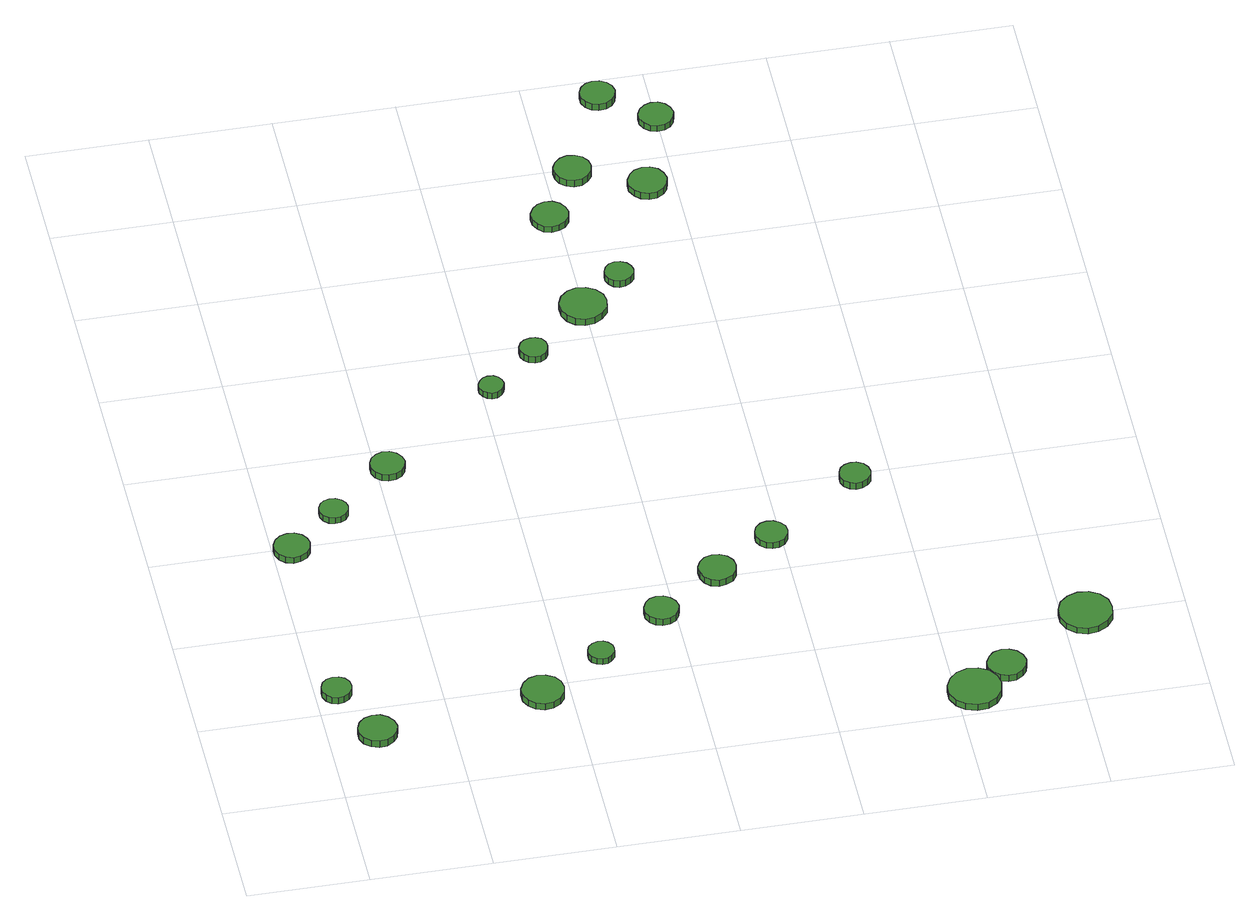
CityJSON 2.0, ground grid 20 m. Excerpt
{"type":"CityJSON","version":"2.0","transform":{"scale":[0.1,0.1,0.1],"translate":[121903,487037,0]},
"CityObjects":{
"tree1":{"type":"SolitaryVegetationObject","attributes":{"function":"something"},"geometry":[{"type":"MultiSurface","lod":"1","boundaries":[[[0,1,2,3,4,5,6,7,8,9,10,11,12,13,14]],[[15,16,17,18,19,20,21,22,23,24,25,26,27,28,29]],[[0,29,28,1]],[[1,28,27,2]],[[2,27,26,3]],[[3,26,25,4]],[[4,25,24,5]],[[5,24,23,6]],[[6,23,22,7]],[[7,22,21,8]],[[8,21,20,9]],[[9,20,19,10]],[[10,19,18,11]],[[11,18,17,12]],[[12,17,16,13]],[[13,16,15,14]],[[14,15,29,0]]]}]},
"tree2":{"type":"SolitaryVegetationObject","attributes":{"function":"something"},"geometry":[{"type":"MultiSurface","lod":"1","boundaries":[[[30,31,32,33,34,35,36,37,38,39,40,41,42,43,44]],[[45,46,47,48,49,50,51,52,53,54,55,56,57,58,59]],[[30,59,58,31]],[[31,58,57,32]],[[32,57,56,33]],[[33,56,55,34]],[[34,55,54,35]],[[35,54,53,36]],[[36,53,52,37]],[[37,52,51,38]],[[38,51,50,39]],[[39,50,49,40]],[[40,49,48,41]],[[41,48,47,42]],[[42,47,46,43]],[[43,46,45,44]],[[44,45,59,30]]]}]},
"tree3":{"type":"SolitaryVegetationObject","attributes":{"function":"something"},"geometry":[{"type":"MultiSurface","lod":"1","boundaries":[[[60,61,62,63,64,65,66,67,68,69,70,71,72,73,74]],[[75,76,77,78,79,80,81,82,83,84,85,86,87,88,89]],[[60,89,88,61]],[[61,88,87,62]],[[62,87,86,63]],[[63,86,85,64]],[[64,85,84,65]],[[65,84,83,66]],[[66,83,82,67]],[[67,82,81,68]],[[68,81,80,69]],[[69,80,79,70]],[[70,79,78,71]],[[71,78,77,72]],[[72,77,76,73]],[[73,76,75,74]],[[74,75,89,60]]]}]},
"tree4":{"type":"SolitaryVegetationObject","attributes":{"function":"something"},"geometry":[{"type":"MultiSurface","lod":"1","boundaries":[[[90,91,92,93,94,95,96,97,98,99,100,101,102,103,104]],[[105,106,107,108,109,110,111,112,113,114,115,116,117,118,119]],[[90,119,118,91]],[[91,118,117,92]],[[92,117,116,93]],[[93,116,115,94]],[[94,115,114,95]],[[95,114,113,96]],[[96,113,112,97]],[[97,112,111,98]],[[98,111,110,99]],[[99,110,109,100]],[[100,109,108,101]],[[101,108,107,102]],[[102,107,106,103]],[[103,106,105,104]],[[104,105,119,90]]]}]},
"tree5":{"type":"SolitaryVegetationObject","attributes":{"function":"something"},"geometry":[{"type":"MultiSurface","lod":"1","boundaries":[[[120,121,122,123,124,125,126,127,128,129,130,131,132,133,134]],[[135,136,137,138,139,140,141,142,143,144,145,146,147,148,149]],[[120,149,148,121]],[[121,148,147,122]],[[122,147,146,123]],[[123,146,145,124]],[[124,145,144,125]],[[125,144,143,126]],[[126,143,142,127]],[[127,142,141,128]],[[128,141,140,129]],[[129,140,139,130]],[[130,139,138,131]],[[131,138,137,132]],[[132,137,136,133]],[[133,136,135,134]],[[134,135,149,120]]]}]},
"tree6":{"type":"SolitaryVegetationObject","attributes":{"function":"something"},"geometry":[{"type":"MultiSurface","lod":"1","boundaries":[[[150,151,152,153,154,155,156,157,158,159,160,161,162,163,164]],[[165,166,167,168,169,170,171,172,173,174,175,176,177,178,179]],[[150,179,178,151]],[[151,178,177,152]],[[152,177,176,153]],[[153,176,175,154]],[[154,175,174,155]],[[155,174,173,156]],[[156,173,172,157]],[[157,172,171,158]],[[158,171,170,159]],[[159,170,169,160]],[[160,169,168,161]],[[161,168,167,162]],[[162,167,166,163]],[[163,166,165,164]],[[164,165,179,150]]]}]},
"tree7":{"type":"SolitaryVegetationObject","attributes":{"function":"something"},"geometry":[{"type":"MultiSurface","lod":"1","boundaries":[[[180,181,182,183,184,185,186,187,188,189,190,191,192,193,194]],[[195,196,197,198,199,200,201,202,203,204,205,206,207,208,209]],[[180,209,208,181]],[[181,208,207,182]],[[182,207,206,183]],[[183,206,205,184]],[[184,205,204,185]],[[185,204,203,186]],[[186,203,202,187]],[[187,202,201,188]],[[188,201,200,189]],[[189,200,199,190]],[[190,199,198,191]],[[191,198,197,192]],[[192,197,196,193]],[[193,196,195,194]],[[194,195,209,180]]]}]},
"tree8":{"type":"SolitaryVegetationObject","attributes":{"function":"something"},"geometry":[{"type":"MultiSurface","lod":"1","boundaries":[[[210,211,212,213,214,215,216,217,218,219,220,221,222,223,224]],[[225,226,227,228,229,230,231,232,233,234,235,236,237,238,239]],[[210,239,238,211]],[[211,238,237,212]],[[212,237,236,213]],[[213,236,235,214]],[[214,235,234,215]],[[215,234,233,216]],[[216,233,232,217]],[[217,232,231,218]],[[218,231,230,219]],[[219,230,229,220]],[[220,229,228,221]],[[221,228,227,222]],[[222,227,226,223]],[[223,226,225,224]],[[224,225,239,210]]]}]},
"tree9":{"type":"SolitaryVegetationObject","attributes":{"function":"something"},"geometry":[{"type":"MultiSurface","lod":"1","boundaries":[[[240,241,242,243,244,245,246,247,248,249,250,251,252,253,254]],[[255,256,257,258,259,260,261,262,263,264,265,266,267,268,269]],[[240,269,268,241]],[[241,268,267,242]],[[242,267,266,243]],[[243,266,265,244]],[[244,265,264,245]],[[245,264,263,246]],[[246,263,262,247]],[[247,262,261,248]],[[248,261,260,249]],[[249,260,259,250]],[[250,259,258,251]],[[251,258,257,252]],[[252,257,256,253]],[[253,256,255,254]],[[254,255,269,240]]]}]},
"tree10":{"type":"SolitaryVegetationObject","attributes":{"function":"something"},"geometry":[{"type":"MultiSurface","lod":"1","boundaries":[[[270,271,272,273,274,275,276,277,278,279,280,281,282,283,284]],[[285,286,287,288,289,290,291,292,293,294,295,296,297,298,299]],[[270,299,298,271]],[[271,298,297,272]],[[272,297,296,273]],[[273,296,295,274]],[[274,295,294,275]],[[275,294,293,276]],[[276,293,292,277]],[[277,292,291,278]],[[278,291,290,279]],[[279,290,289,280]],[[280,289,288,281]],[[281,288,287,282]],[[282,287,286,283]],[[283,286,285,284]],[[284,285,299,270]]]}]},
"tree11":{"type":"SolitaryVegetationObject","attributes":{"function":"something"},"geometry":[{"type":"MultiSurface","lod":"1","boundaries":[[[300,301,302,303,304,305,306,307,308,309,310,311,312,313,314]],[[315,316,317,318,319,320,321,322,323,324,325,326,327,328,329]],[[300,329,328,301]],[[301,328,327,302]],[[302,327,326,303]],[[303,326,325,304]],[[304,325,324,305]],[[305,324,323,306]],[[306,323,322,307]],[[307,322,321,308]],[[308,321,320,309]],[[309,320,319,310]],[[310,319,318,311]],[[311,318,317,312]],[[312,317,316,313]],[[313,316,315,314]],[[314,315,329,300]]]}]},
"tree12":{"type":"SolitaryVegetationObject","attributes":{"function":"something"},"geometry":[{"type":"MultiSurface","lod":"1","boundaries":[[[330,331,332,333,334,335,336,337,338,339,340,341,342,343,344]],[[345,346,347,348,349,350,351,352,353,354,355,356,357,358,359]],[[330,359,358,331]],[[331,358,357,332]],[[332,357,356,333]],[[333,356,355,334]],[[334,355,354,335]],[[335,354,353,336]],[[336,353,352,337]],[[337,352,351,338]],[[338,351,350,339]],[[339,350,349,340]],[[340,349,348,341]],[[341,348,347,342]],[[342,347,346,343]],[[343,346,345,344]],[[344,345,359,330]]]}]},
"tree13":{"type":"SolitaryVegetationObject","attributes":{"function":"something"},"geometry":[{"type":"MultiSurface","lod":"1","boundaries":[[[360,361,362,363,364,365,366,367,368,369,370,371,372,373,374]],[[375,376,377,378,379,380,381,382,383,384,385,386,387,388,389]],[[360,389,388,361]],[[361,388,387,362]],[[362,387,386,363]],[[363,386,385,364]],[[364,385,384,365]],[[365,384,383,366]],[[366,383,382,367]],[[367,382,381,368]],[[368,381,380,369]],[[369,380,379,370]],[[370,379,378,371]],[[371,378,377,372]],[[372,377,376,373]],[[373,376,375,374]],[[374,375,389,360]]]}]},
"tree14":{"type":"SolitaryVegetationObject","attributes":{"function":"something"},"geometry":[{"type":"MultiSurface","lod":"1","boundaries":[[[390,391,392,393,394,395,396,397,398,399,400,401,402,403,404]],[[405,406,407,408,409,410,411,412,413,414,415,416,417,418,419]],[[390,419,418,391]],[[391,418,417,392]],[[392,417,416,393]],[[393,416,415,394]],[[394,415,414,395]],[[395,414,413,396]],[[396,413,412,397]],[[397,412,411,398]],[[398,411,410,399]],[[399,410,409,400]],[[400,409,408,401]],[[401,408,407,402]],[[402,407,406,403]],[[403,406,405,404]],[[404,405,419,390]]]}]},
"tree15":{"type":"SolitaryVegetationObject","attributes":{"function":"something"},"geometry":[{"type":"MultiSurface","lod":"1","boundaries":[[[420,421,422,423,424,425,426,427,428,429,430,431,432,433,434]],[[435,436,437,438,439,440,441,442,443,444,445,446,447,448,449]],[[420,449,448,421]],[[421,448,447,422]],[[422,447,446,423]],[[423,446,445,424]],[[424,445,444,425]],[[425,444,443,426]],[[426,443,442,427]],[[427,442,441,428]],[[428,441,440,429]],[[429,440,439,430]],[[430,439,438,431]],[[431,438,437,432]],[[432,437,436,433]],[[433,436,435,434]],[[434,435,449,420]]]}]},
"tree16":{"type":"SolitaryVegetationObject","attributes":{"function":"something"},"geometry":[{"type":"MultiSurface","lod":"1","boundaries":[[[450,451,452,453,454,455,456,457,458,459,460,461,462,463,464]],[[465,466,467,468,469,470,471,472,473,474,475,476,477,478,479]],[[450,479,478,451]],[[451,478,477,452]],[[452,477,476,453]],[[453,476,475,454]],[[454,475,474,455]],[[455,474,473,456]],[[456,473,472,457]],[[457,472,471,458]],[[458,471,470,459]],[[459,470,469,460]],[[460,469,468,461]],[[461,468,467,462]],[[462,467,466,463]],[[463,466,465,464]],[[464,465,479,450]]]}]},
"tree17":{"type":"SolitaryVegetationObject","attributes":{"function":"something"},"geometry":[{"type":"MultiSurface","lod":"1","boundaries":[[[480,481,482,483,484,485,486,487,488,489,490,491,492,493,494]],[[495,496,497,498,499,500,501,502,503,504,505,506,507,508,509]],[[480,509,508,481]],[[481,508,507,482]],[[482,507,506,483]],[[483,506,505,484]],[[484,505,504,485]],[[485,504,503,486]],[[486,503,502,487]],[[487,502,501,488]],[[488,501,500,489]],[[489,500,499,490]],[[490,499,498,491]],[[491,498,497,492]],[[492,497,496,493]],[[493,496,495,494]],[[494,495,509,480]]]}]},
"tree18":{"type":"SolitaryVegetationObject","attributes":{"function":"something"},"geometry":[{"type":"MultiSurface","lod":"1","boundaries":[[[510,511,512,513,514,515,516,517,518,519,520,521,522,523,524]],[[525,526,527,528,529,530,531,532,533,534,535,536,537,538,539]],[[510,539,538,511]],[[511,538,537,512]],[[512,537,536,513]],[[513,536,535,514]],[[514,535,534,515]],[[515,534,533,516]],[[516,533,532,517]],[[517,532,531,518]],[[518,531,530,519]],[[519,530,529,520]],[[520,529,528,521]],[[521,528,527,522]],[[522,527,526,523]],[[523,526,525,524]],[[524,525,539,510]]]}]},
"tree19":{"type":"SolitaryVegetationObject","attributes":{"function":"something"},"geometry":[{"type":"MultiSurface","lod":"1","boundaries":[[[540,541,542,543,544,545,546,547,548,549,550,551,552,553,554]],[[555,556,557,558,559,560,561,562,563,564,565,566,567,568,569]],[[540,569,568,541]],[[541,568,567,542]],[[542,567,566,543]],[[543,566,565,544]],[[544,565,564,545]],[[545,564,563,546]],[[546,563,562,547]],[[547,562,561,548]],[[548,561,560,549]],[[549,560,559,550]],[[550,559,558,551]],[[551,558,557,552]],[[552,557,556,553]],[[553,556,555,554]],[[554,555,569,540]]]}]},
"tree20":{"type":"SolitaryVegetationObject","attributes":{"function":"something"},"geometry":[{"type":"MultiSurface","lod":"1","boundaries":[[[570,571,572,573,574,575,576,577,578,579,580,581,582,583,584]],[[585,586,587,588,589,590,591,592,593,594,595,596,597,598,599]],[[570,599,598,571]],[[571,598,597,572]],[[572,597,596,573]],[[573,596,595,574]],[[574,595,594,575]],[[575,594,593,576]],[[576,593,592,577]],[[577,592,591,578]],[[578,591,590,579]],[[579,590,589,580]],[[580,589,588,581]],[[581,588,587,582]],[[582,587,586,583]],[[583,586,585,584]],[[584,585,599,570]]]}]},
"tree21":{"type":"SolitaryVegetationObject","attributes":{"function":"something"},"geometry":[{"type":"MultiSurface","lod":"1","boundaries":[[[600,601,602,603,604,605,606,607,608,609,610,611,612,613,614]],[[615,616,617,618,619,620,621,622,623,624,625,626,627,628,629]],[[600,629,628,601]],[[601,628,627,602]],[[602,627,626,603]],[[603,626,625,604]],[[604,625,624,605]],[[605,624,623,606]],[[606,623,622,607]],[[607,622,621,608]],[[608,621,620,609]],[[609,620,619,610]],[[610,619,618,611]],[[611,618,617,612]],[[612,617,616,613]],[[613,616,615,614]],[[614,615,629,600]]]}]},
"tree22":{"type":"SolitaryVegetationObject","attributes":{"function":"something"},"geometry":[{"type":"MultiSurface","lod":"1","boundaries":[[[630,631,632,633,634,635,636,637,638,639,640,641,642,643,644]],[[645,646,647,648,649,650,651,652,653,654,655,656,657,658,659]],[[630,659,658,631]],[[631,658,657,632]],[[632,657,656,633]],[[633,656,655,634]],[[634,655,654,635]],[[635,654,653,636]],[[636,653,652,637]],[[637,652,651,638]],[[638,651,650,639]],[[639,650,649,640]],[[640,649,648,641]],[[641,648,647,642]],[[642,647,646,643]],[[643,646,645,644]],[[644,645,659,630]]]}]},
"tree23":{"type":"SolitaryVegetationObject","attributes":{"function":"something"},"geometry":[{"type":"MultiSurface","lod":"1","boundaries":[[[660,661,662,663,664,665,666,667,668,669,670,671,672,673,674]],[[675,676,677,678,679,680,681,682,683,684,685,686,687,688,689]],[[660,689,688,661]],[[661,688,687,662]],[[662,687,686,663]],[[663,686,685,664]],[[664,685,684,665]],[[665,684,683,666]],[[666,683,682,667]],[[667,682,681,668]],[[668,681,680,669]],[[669,680,679,670]],[[670,679,678,671]],[[671,678,677,672]],[[672,677,676,673]],[[673,676,675,674]],[[674,675,689,660]]]}]}
},
"vertices":[
[58,240,20],[56,250,20],[50,259,20],[41,264,20],[31,265,20],[21,262,20],[13,255,20],[9,245,20],[9,235,20],[13,225,20],[21,218,20],[31,215,20],[41,216,20],[50,222,20],[56,230,20],[56,230,7],[50,222,7],[41,216,7],[31,215,7],[21,218,7],[13,225,7],[9,235,7],[9,245,7],[13,255,7],[21,262,7],[31,265,7],[41,264,7],[50,259,7],[56,250,7],[58,240,7],
[111,136,16],[108,149,16],[100,160,16],[89,167,16],[76,168,16],[63,164,16],[53,155,16],[48,143,16],[48,130,16],[53,118,16],[63,109,16],[76,105,16],[89,106,16],[100,113,16],[108,123,16],[108,123,3],[100,113,3],[89,106,3],[76,105,3],[63,109,3],[53,118,3],[48,130,3],[48,143,3],[53,155,3],[63,164,3],[76,168,3],[89,167,3],[100,160,3],[108,149,3],[111,136,3],
[61,592,15],[58,604,15],[51,614,15],[40,620,15],[28,621,15],[16,617,15],[7,609,15],[2,598,15],[2,586,15],[7,574,15],[16,566,15],[28,562,15],[40,564,15],[51,570,15],[58,580,15],[58,580,3],[51,570,3],[40,564,3],[28,562,3],[16,566,3],[7,574,3],[2,586,3],[2,598,3],[7,609,3],[16,617,3],[28,621,3],[40,620,3],[51,614,3],[58,604,3],[61,592,3],
[137,666,15],[135,675,15],[129,683,15],[120,688,15],[111,689,15],[101,686,15],[94,680,15],[90,671,15],[90,661,15],[94,652,15],[101,645,15],[111,642,15],[120,643,15],[129,648,15],[135,656,15],[135,656,3],[129,648,3],[120,643,3],[111,642,3],[101,645,3],[94,652,3],[90,661,3],[90,671,3],[94,680,3],[101,686,3],[111,689,3],[120,688,3],[129,683,3],[135,675,3],[137,666,3],
[389,175,17],[386,189,17],[378,200,17],[365,207,17],[351,209,17],[337,205,17],[326,195,17],[320,182,17],[320,167,17],[326,154,17],[337,145,17],[351,140,17],[365,142,17],[378,149,17],[386,160,17],[386,160,4],[378,149,4],[365,142,4],[351,140,4],[337,145,4],[326,154,4],[320,167,4],[320,182,4],[326,195,4],[337,205,4],[351,209,4],[365,207,4],[378,200,4],[386,189,4],[389,175,4],
[246,751,18],[243,762,18],[236,772,18],[226,778,18],[214,779,18],[203,775,18],[194,767,18],[190,757,18],[190,745,18],[194,734,18],[203,726,18],[214,723,18],[226,724,18],[236,730,18],[243,739,18],[243,739,5],[236,730,5],[226,724,5],[214,723,5],[203,726,5],[194,734,5],[190,745,5],[190,757,5],[194,767,5],[203,775,5],[214,779,5],[226,778,5],[236,772,5],[243,762,5],[246,751,5],
[485,251,15],[484,259,15],[478,267,15],[471,271,15],[462,272,15],[453,269,15],[446,263,15],[443,255,15],[443,246,15],[446,238,15],[453,232,15],[462,229,15],[471,230,15],[478,235,15],[484,242,15],[484,242,3],[478,235,3],[471,230,3],[462,229,3],[453,232,3],[446,238,3],[443,246,3],[443,255,3],[446,263,3],[453,269,3],[462,272,3],[471,271,3],[478,267,3],[484,259,3],[485,251,3],
[606,331,15],[603,343,15],[596,352,15],[586,358,15],[574,359,15],[563,356,15],[555,348,15],[550,337,15],[550,325,15],[555,314,15],[563,307,15],[574,303,15],[586,304,15],[596,310,15],[603,320,15],[603,320,2],[596,310,2],[586,304,2],[574,303,2],[563,307,2],[555,314,2],[550,325,2],[550,337,2],[555,348,2],[563,356,2],[574,359,2],[586,358,2],[596,352,2],[603,343,2],[606,331,2],
[437,905,16],[435,914,16],[430,921,16],[423,925,16],[414,926,16],[406,923,16],[400,917,16],[396,909,16],[396,901,16],[400,893,16],[406,887,16],[414,884,16],[423,885,16],[430,890,16],[435,897,16],[435,897,4],[430,890,4],[423,885,4],[414,884,4],[406,887,4],[400,893,4],[396,901,4],[396,909,4],[400,917,4],[406,923,4],[414,926,4],[423,925,4],[430,921,4],[435,914,4],[437,905,4],
[523,980,15],[521,990,15],[516,998,15],[507,1002,15],[498,1003,15],[488,1000,15],[481,994,15],[477,985,15],[477,975,15],[481,967,15],[488,960,15],[498,957,15],[507,958,15],[516,963,15],[521,971,15],[521,971,2],[516,963,2],[507,958,2],[498,957,2],[488,960,2],[481,967,2],[477,975,2],[477,985,2],[481,994,2],[488,1000,2],[498,1003,2],[507,1002,2],[516,998,2],[521,990,2],[523,980,2],
[714,407,16],[711,420,16],[704,430,16],[692,437,16],[680,438,16],[667,434,16],[658,425,16],[653,414,16],[653,401,16],[658,389,16],[667,380,16],[680,376,16],[692,378,16],[704,384,16],[711,395,16],[711,395,3],[704,384,3],[692,378,3],[680,376,3],[667,380,3],[658,389,3],[653,401,3],[653,414,3],[658,425,3],[667,434,3],[680,438,3],[692,437,3],[704,430,3],[711,420,3],[714,407,3],
[636,1068,15],[633,1083,15],[623,1096,15],[609,1104,15],[593,1106,15],[578,1101,15],[566,1090,15],[560,1076,15],[560,1059,15],[566,1045,15],[578,1034,15],[593,1029,15],[609,1031,15],[623,1039,15],[633,1052,15],[633,1052,2],[623,1039,2],[609,1031,2],[593,1029,2],[578,1034,2],[566,1045,2],[560,1059,2],[560,1076,2],[566,1090,2],[578,1101,2],[593,1106,2],[609,1104,2],[623,1096,2],[633,1083,2],[636,1068,2],
[811,475,14],[809,486,14],[802,495,14],[792,501,14],[781,502,14],[771,499,14],[762,491,14],[758,481,14],[758,470,14],[762,460,14],[771,452,14],[781,449,14],[792,450,14],[802,455,14],[809,465,14],[809,465,2],[802,455,2],[792,450,2],[781,449,2],[771,452,2],[762,460,2],[758,470,2],[758,481,2],[762,491,2],[771,499,2],[781,502,2],[792,501,2],[802,495,2],[809,486,2],[811,475,2],
[618,1287,15],[615,1299,15],[608,1309,15],[597,1316,15],[584,1317,15],[572,1313,15],[563,1305,15],[557,1293,15],[557,1280,15],[563,1269,15],[572,1260,15],[584,1256,15],[597,1258,15],[608,1264,15],[615,1274,15],[615,1274,3],[608,1264,3],[597,1258,3],[584,1256,3],[572,1260,3],[563,1269,3],[557,1280,3],[557,1293,3],[563,1305,3],[572,1313,3],[584,1317,3],[597,1316,3],[608,1309,3],[615,1299,3],[618,1287,3],
[692,1132,15],[690,1141,15],[684,1149,15],[675,1154,15],[665,1155,15],[656,1152,15],[649,1145,15],[645,1136,15],[645,1127,15],[649,1118,15],[656,1111,15],[665,1108,15],[675,1109,15],[684,1114,15],[690,1122,15],[690,1122,2],[684,1114,2],[675,1109,2],[665,1108,2],[656,1111,2],[649,1118,2],[645,1127,2],[645,1136,2],[649,1145,2],[656,1152,2],[665,1155,2],[675,1154,2],[684,1149,2],[690,1141,2],[692,1132,2],
[1073,51,14],[1069,69,14],[1059,84,14],[1043,93,14],[1025,95,14],[1007,89,14],[994,77,14],[986,60,14],[986,42,14],[994,25,14],[1007,13,14],[1025,7,14],[1043,9,14],[1059,18,14],[1069,33,14],[1069,33,1],[1059,18,1],[1043,9,1],[1025,7,1],[1007,13,1],[994,25,1],[986,42,1],[986,60,1],[994,77,1],[1007,89,1],[1025,95,1],[1043,93,1],[1059,84,1],[1069,69,1],[1073,51,1],
[674,1384,18],[671,1397,18],[664,1407,18],[653,1413,18],[640,1415,18],[628,1411,18],[618,1402,18],[613,1391,18],[613,1378,18],[618,1366,18],[628,1358,18],[640,1354,18],[653,1355,18],[664,1362,18],[671,1372,18],[671,1372,5],[664,1362,5],[653,1355,5],[640,1354,5],[628,1358,5],[618,1366,5],[613,1378,5],[613,1391,5],[618,1402,5],[628,1411,5],[640,1415,5],[653,1413,5],[664,1407,5],[671,1397,5],[674,1384,5],
[967,587,15],[965,597,15],[959,606,15],[949,611,15],[939,612,15],[929,609,15],[921,602,15],[917,592,15],[917,581,15],[921,572,15],[929,565,15],[939,561,15],[949,563,15],[959,568,15],[965,576,15],[965,576,2],[959,568,2],[949,563,2],[939,561,2],[929,565,2],[921,572,2],[917,581,2],[917,592,2],[921,602,2],[929,609,2],[939,612,2],[949,611,2],[959,606,2],[965,597,2],[967,587,2],
[1122,97,14],[1119,110,14],[1111,121,14],[1100,127,14],[1087,129,14],[1074,125,14],[1065,116,14],[1059,104,14],[1059,91,14],[1065,79,14],[1074,70,14],[1087,66,14],[1100,67,14],[1111,74,14],[1119,84,14],[1119,84,1],[1111,74,1],[1100,67,1],[1087,66,1],[1074,70,1],[1065,79,1],[1059,91,1],[1059,104,1],[1065,116,1],[1074,125,1],[1087,129,1],[1100,127,1],[1111,121,1],[1119,110,1],[1122,97,1],
[786,1331,19],[783,1344,19],[776,1355,19],[764,1362,19],[751,1363,19],[738,1359,19],[729,1350,19],[723,1338,19],[723,1325,19],[729,1313,19],[738,1304,19],[751,1300,19],[764,1301,19],[776,1308,19],[783,1318,19],[783,1318,6],[776,1308,6],[764,1301,6],[751,1300,6],[738,1304,6],[729,1313,6],[723,1325,6],[723,1338,6],[729,1350,6],[738,1359,6],[751,1363,6],[764,1362,6],[776,1355,6],[783,1344,6],[786,1331,6],
[746,1553,18],[743,1565,18],[736,1574,18],[726,1580,18],[714,1581,18],[703,1578,18],[694,1570,18],[689,1559,18],[689,1547,18],[694,1536,18],[703,1528,18],[714,1525,18],[726,1526,18],[736,1532,18],[743,1541,18],[743,1541,5],[736,1532,5],[726,1526,5],[714,1525,5],[703,1528,5],[694,1536,5],[689,1547,5],[689,1559,5],[694,1570,5],[703,1578,5],[714,1581,5],[726,1580,5],[736,1574,5],[743,1565,5],[746,1553,5],
[827,1483,19],[824,1495,19],[817,1505,19],[807,1511,19],[795,1512,19],[784,1508,19],[775,1500,19],[770,1489,19],[770,1477,19],[775,1467,19],[784,1459,19],[795,1455,19],[807,1456,19],[817,1462,19],[824,1472,19],[824,1472,7],[817,1462,7],[807,1456,7],[795,1455,7],[784,1459,7],[775,1467,7],[770,1477,7],[770,1489,7],[775,1500,7],[784,1508,7],[795,1512,7],[807,1511,7],[817,1505,7],[824,1495,7],[827,1483,7],
[1280,193,16],[1277,211,16],[1266,226,16],[1250,235,16],[1232,237,16],[1215,231,16],[1201,219,16],[1194,202,16],[1194,184,16],[1201,167,16],[1215,155,16],[1232,149,16],[1250,151,16],[1266,161,16],[1277,175,16],[1277,175,4],[1266,161,4],[1250,151,4],[1232,149,4],[1215,155,4],[1201,167,4],[1194,184,4],[1194,202,4],[1201,219,4],[1215,231,4],[1232,237,4],[1250,235,4],[1266,226,4],[1277,211,4],[1280,193,4]
]}
